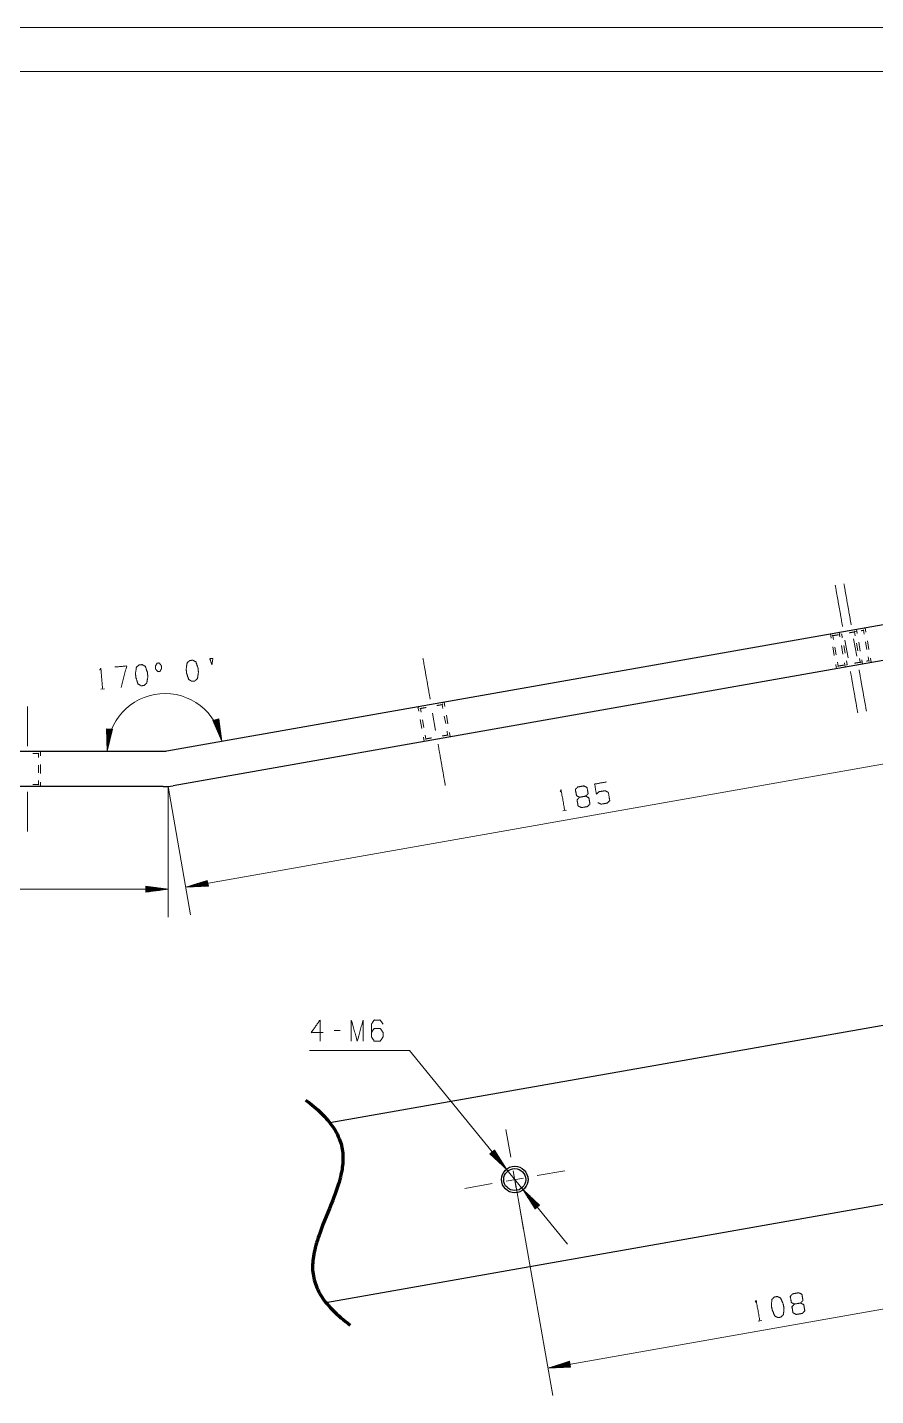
# Model space of a CAD drawing. Header units: millimetres. Extents: x 0 to 420, y 0 to 297.
# Drawn here: x 227.1 to 323.3, y 141.9 to 297 of the extents above; entities that cross this region are included whole.
import ezdxf

# ---------------------------------------------------------------- set-up
doc = ezdxf.new("R2010")
doc.units = ezdxf.units.MM
doc.layers.add('1', color=7, linetype='Continuous', true_color=0xffffff)

msp = doc.modelspace()

# ---------------------------------------------------------------- linework, layer by layer
at = {"layer": '1', "color": 132, "linetype": 'Continuous', "lineweight": 18}
for p, q in [((420, 297), (0, 297)), ((415, 292), (25, 292))]:
    msp.add_line(p, q, dxfattribs=at)
at = {"layer": '1', "color": 30, "linetype": 'Continuous', "lineweight": 25}
for p, q in [((242.89, 214.97), (328.5, 230.06)), ((329.2, 226.13), (243.59, 211.03)), ((173.07, 214.93), (242.46, 214.93)), ((242.46, 210.93), (173.07, 210.93)), ((261.37, 172.84), (341.19, 186.91)), ((260.93, 152.45), (339.74, 166.35))]:
    msp.add_line(p, q, dxfattribs=at)
at = {"layer": '1', "color": 43, "linetype": 'Continuous', "lineweight": 18}
for p, q in [((318.25, 227.75), (318.16, 228.24)), ((318.16, 228.24), (318.24, 228.19)), ((318.38, 228.09), (318.45, 228.04)), ((318.45, 228.04), (318.53, 227.61)), ((319.23, 227.92), (319.15, 228.42)), ((319.15, 228.42), (319.22, 228.36)), ((319.36, 228.26), (319.44, 228.21)), ((319.44, 228.21), (319.51, 227.78)), ((320.91, 228.47), (320.97, 228.55)), ((320.91, 228.47), (321.16, 228.52)), ((320.99, 228.04), (320.91, 228.47)), ((321.07, 228.69), (321.12, 228.76)), ((321.2, 228.27), (321.12, 228.76)), ((321.9, 228.65), (321.95, 228.72)), ((321.98, 228.22), (321.9, 228.65)), ((322.05, 228.86), (322.1, 228.94)), ((322.19, 228.44), (322.1, 228.94)), ((318.6, 225.78), (318.42, 226.76)), ((318.68, 226.75), (318.83, 225.88)), ((319.58, 225.95), (319.41, 226.94)), ((319.67, 226.92), (319.82, 226.06)), ((321.29, 226.32), (321.14, 227.18)), ((321.55, 226.3), (321.38, 227.29)), ((322.28, 226.49), (322.13, 227.35)), ((322.54, 226.47), (322.36, 227.46)), ((318.98, 225.02), (319.06, 224.59)), ((319.84, 224.48), (319.76, 224.97)), ((319.97, 225.2), (320.05, 224.77)), ((321.52, 225.03), (321.45, 225.46)), ((321.77, 225.07), (321.52, 225.03)), ((321.52, 225.03), (321.52, 225.03)), ((321.59, 224.98), (321.52, 225.03)), ((321.52, 225.02), (321.52, 225.02)), ((321.81, 224.82), (321.73, 225.32)), ((322.51, 225.2), (322.43, 225.63)), ((322.5, 225.2), (322.5, 225.2)), ((322.51, 225.2), (322.51, 225.2)), ((322.58, 225.15), (322.51, 225.2)), ((322.8, 225), (322.71, 225.49)), ((322.8, 225), (322.72, 225.05)), ((318.86, 224.3), (318.77, 224.79)), ((318.91, 224.37), (318.86, 224.3)), ((319.06, 224.59), (319.01, 224.52)), ((319.89, 224.55), (319.84, 224.48)), ((320.05, 224.77), (319.99, 224.69)), ((321.81, 224.82), (321.74, 224.87)), ((274.14, 220.22), (274.19, 220.3)), ((274.29, 220.44), (274.34, 220.51)), ((274.34, 220.51), (274.43, 220.02)), ((271.38, 219.99), (271.47, 219.5)), ((271.38, 219.99), (271.46, 219.94)), ((271.6, 219.84), (271.67, 219.79)), ((271.67, 219.79), (271.75, 219.36)), ((274.21, 219.79), (274.14, 220.22)), ((274.52, 218.07), (274.36, 218.93)), ((274.6, 219.04), (274.77, 218.05)), ((271.64, 218.52), (271.82, 217.53)), ((271.9, 218.5), (272.05, 217.64)), ((274.74, 216.78), (274.67, 217.21)), ((271.99, 216.55), (272.08, 216.05)), ((272.13, 216.13), (272.08, 216.05)), ((272.21, 216.77), (272.28, 216.34)), ((272.28, 216.34), (272.23, 216.27)), ((274.74, 216.78), (274.74, 216.78)), ((274.74, 216.78), (274.74, 216.78)), ((274.82, 216.73), (274.74, 216.78)), ((274.95, 217.07), (275.03, 216.57)), ((275.03, 216.57), (274.96, 216.63)), ((228.32, 214.68), (228.38, 214.74)), ((228.32, 214.24), (228.32, 214.68)), ((228.5, 214.87), (228.57, 214.93)), ((228.57, 214.93), (228.57, 214.43)), ((228.32, 212.49), (228.32, 213.37)), ((228.57, 213.43), (228.57, 212.43)), ((228.31, 211.18), (228.31, 211.18)), ((228.32, 211.18), (228.31, 211.18)), ((228.32, 211.18), (228.32, 211.62)), ((228.38, 211.12), (228.32, 211.18)), ((228.57, 210.93), (228.5, 210.99)), ((228.57, 211.43), (228.57, 210.93))]:
    msp.add_line(p, q, dxfattribs=at)
at = {"layer": '1', "color": 252, "linetype": 'Continuous', "lineweight": 18}
for p, q in [((320.16, 225.54), (319.81, 227.52)), ((321.15, 225.72), (320.8, 227.69)), ((273.03, 219.27), (273.38, 217.3)), ((281.91, 168.94), (281.36, 172.07)), ((283.35, 166.56), (281.37, 166.21)), ((282.53, 165.4), (282.19, 167.38)), ((284.91, 166.84), (288.04, 167.39)), ((279.81, 165.94), (276.68, 165.39)), ((282.81, 163.84), (283.36, 160.71))]:
    msp.add_line(p, q, dxfattribs=at)
at = {"layer": '1', "color": 95, "linetype": 'Continuous', "lineweight": 18}
for p, q in [((235.39, 221.96), (235.82, 222)), ((287.82, 208.18), (288.23, 208.25)), ((262.55, 183.29), (261.87, 183.29)), ((309.95, 150.33), (310.37, 150.4))]:
    msp.add_line(p, q, dxfattribs=at)
at = {"layer": '1', "color": 13, "linetype": 'Continuous', "lineweight": 18}
for p, q in [((236.04, 217.49), (236.04, 217.46)), ((236.04, 217.49), (236.04, 217.46)), ((236.04, 217.49), (236.13, 214.93)), ((236.71, 217.43), (236.04, 217.49)), ((236.09, 217.49), (236.05, 217.07)), ((236.15, 217.48), (236.07, 216.68)), ((236.2, 217.48), (236.08, 216.29)), ((236.25, 217.47), (236.1, 215.9)), ((236.3, 217.47), (236.11, 215.51)), ((236.35, 217.46), (236.12, 215.13)), ((236.13, 214.93), (236.71, 217.43)), ((236.4, 217.46), (236.17, 215.12)), ((236.45, 217.45), (236.26, 215.5)), ((236.5, 217.45), (236.35, 215.88)), ((236.55, 217.44), (236.44, 216.26)), ((236.6, 217.44), (236.52, 216.64)), ((236.65, 217.43), (236.61, 217.02)), ((236.7, 217.43), (236.7, 217.4)), ((236.7, 217.43), (236.7, 217.4)), ((248.77, 218.61), (248.12, 218.43)), ((248.12, 218.43), (249.13, 216.07)), ((248.13, 218.43), (248.14, 218.4)), ((248.13, 218.43), (248.14, 218.4)), ((248.18, 218.44), (248.29, 218.04)), ((248.23, 218.45), (248.44, 217.68)), ((248.28, 218.47), (248.59, 217.32)), ((248.32, 218.48), (248.75, 216.96)), ((248.37, 218.5), (248.9, 216.61)), ((248.42, 218.51), (249.05, 216.25)), ((248.47, 218.52), (249.1, 216.26)), ((248.52, 218.54), (249.04, 216.65)), ((248.57, 218.55), (248.99, 217.03)), ((248.62, 218.56), (248.94, 217.42)), ((248.67, 218.58), (248.88, 217.8)), ((248.72, 218.59), (248.83, 218.19)), ((249.13, 216.07), (248.77, 218.61)), ((248.77, 218.6), (248.77, 218.57)), ((248.77, 218.6), (248.77, 218.57)), ((245.04, 199.53), (336.13, 215.59)), ((243.03, 210.93), (245.59, 196.4)), ((243.03, 210.93), (243.03, 196.13)), ((247.48, 200.3), (245.04, 199.53)), ((247.52, 200.09), (245.97, 199.82)), ((247.51, 200.14), (246.34, 199.94)), ((247.5, 200.19), (246.71, 200.05)), ((247.49, 200.24), (247.08, 200.17)), ((247.48, 200.29), (247.45, 200.29)), ((247.48, 200.29), (247.45, 200.29)), ((247.6, 199.64), (247.48, 200.3)), ((150.53, 199.3), (243.03, 199.3)), ((240.49, 199.64), (240.49, 198.97)), ((243.03, 199.3), (240.49, 199.64)), ((240.49, 199.63), (240.52, 199.63)), ((240.49, 199.63), (240.52, 199.63)), ((240.49, 199.58), (240.9, 199.58)), ((240.49, 199.53), (241.29, 199.53)), ((240.49, 199.48), (241.68, 199.48)), ((240.49, 199.43), (242.06, 199.43)), ((240.49, 199.38), (242.45, 199.38)), ((240.49, 199.33), (242.83, 199.33)), ((240.49, 198.97), (243.03, 199.3)), ((240.49, 199.28), (242.83, 199.28)), ((240.49, 199.23), (242.45, 199.23)), ((240.49, 199.17), (242.06, 199.17)), ((240.49, 199.12), (241.68, 199.12)), ((240.49, 199.07), (241.29, 199.07)), ((240.49, 199.02), (240.9, 199.02)), ((240.49, 198.97), (240.52, 198.97)), ((240.49, 198.97), (240.52, 198.97)), ((245.04, 199.53), (247.6, 199.64)), ((247.54, 199.99), (245.22, 199.58)), ((247.54, 199.94), (245.23, 199.53)), ((247.53, 200.04), (245.6, 199.7)), ((247.55, 199.89), (245.62, 199.55)), ((247.56, 199.84), (246.01, 199.57)), ((247.57, 199.79), (246.4, 199.59)), ((247.58, 199.74), (246.79, 199.6)), ((247.59, 199.69), (247.18, 199.62)), ((247.6, 199.64), (247.57, 199.64)), ((247.6, 199.64), (247.57, 199.64)), ((270.41, 181), (259.09, 181)), ((288.33, 159.08), (270.41, 181)), ((280.06, 169.73), (279.54, 169.3)), ((279.54, 169.3), (281.41, 167.55)), ((279.55, 169.31), (279.57, 169.28)), ((279.55, 169.31), (279.57, 169.28)), ((279.59, 169.34), (279.85, 169.02)), ((279.63, 169.37), (280.13, 168.75)), ((279.67, 169.4), (280.42, 168.48)), ((279.7, 169.43), (280.7, 168.22)), ((279.74, 169.47), (280.99, 167.95)), ((279.78, 169.5), (281.27, 167.68)), ((279.82, 169.53), (281.31, 167.71)), ((279.86, 169.56), (281.1, 168.05)), ((279.9, 169.6), (280.9, 168.38)), ((279.94, 169.63), (280.69, 168.71)), ((279.98, 169.66), (280.49, 169.04)), ((280.02, 169.69), (280.28, 169.37)), ((281.41, 167.55), (280.06, 169.73)), ((280.06, 169.72), (280.08, 169.7)), ((280.06, 169.72), (280.08, 169.7)), ((282.36, 166.39), (286.68, 141.89)), ((285.18, 163.47), (283.31, 165.23)), ((283.31, 165.23), (284.66, 163.05)), ((284.9, 163.24), (283.41, 165.06)), ((284.94, 163.28), (283.45, 165.09)), ((284.86, 163.21), (283.62, 164.73)), ((284.98, 163.31), (283.73, 164.83)), ((285.02, 163.34), (284.02, 164.56)), ((284.82, 163.18), (283.82, 164.4)), ((284.78, 163.15), (284.03, 164.07)), ((284.74, 163.11), (284.23, 163.74)), ((285.05, 163.37), (284.3, 164.29)), ((284.7, 163.08), (284.44, 163.41)), ((285.09, 163.4), (284.59, 164.03)), ((284.66, 163.05), (284.64, 163.08)), ((284.66, 163.05), (284.64, 163.08)), ((284.66, 163.05), (285.18, 163.47)), ((285.13, 163.44), (284.87, 163.76)), ((285.17, 163.47), (285.15, 163.49)), ((285.17, 163.47), (285.15, 163.49)), ((286.13, 145.02), (339.31, 154.39)), ((288.57, 145.79), (286.13, 145.02)), ((286.13, 145.02), (288.69, 145.13)), ((288.62, 145.48), (286.31, 145.08)), ((288.63, 145.43), (286.32, 145.03)), ((288.62, 145.53), (286.68, 145.19)), ((288.64, 145.38), (286.71, 145.04)), ((288.61, 145.58), (287.06, 145.31)), ((288.65, 145.33), (287.1, 145.06)), ((288.6, 145.63), (287.43, 145.43)), ((288.66, 145.28), (287.49, 145.08)), ((288.59, 145.68), (287.8, 145.54)), ((288.67, 145.23), (287.88, 145.09)), ((288.58, 145.73), (288.17, 145.66)), ((288.68, 145.18), (288.27, 145.11)), ((288.57, 145.78), (288.54, 145.78)), ((288.57, 145.78), (288.54, 145.78)), ((288.69, 145.13), (288.57, 145.79)), ((288.69, 145.13), (288.66, 145.13)), ((288.69, 145.13), (288.66, 145.13))]:
    msp.add_line(p, q, dxfattribs=at)
at = {"layer": '1', "color": 6, "linetype": 'Continuous', "lineweight": 70}
for p, q in [((258.61, 175.4), (258.86, 175.22)), ((258.86, 175.22), (259.1, 175.03)), ((259.1, 175.03), (259.34, 174.85)), ((259.34, 174.85), (259.57, 174.66)), ((259.57, 174.66), (259.79, 174.47)), ((259.79, 174.47), (260, 174.28)), ((260, 174.28), (260.21, 174.1)), ((260.21, 174.1), (260.4, 173.91)), ((260.4, 173.91), (260.6, 173.72)), ((260.6, 173.72), (260.78, 173.52)), ((260.78, 173.52), (260.96, 173.32)), ((260.96, 173.32), (261.14, 173.12)), ((261.14, 173.12), (261.3, 172.92)), ((261.3, 172.92), (261.46, 172.72)), ((261.46, 172.72), (261.61, 172.52)), ((261.61, 172.52), (261.75, 172.31)), ((261.75, 172.31), (261.89, 172.11)), ((261.89, 172.11), (262.02, 171.9)), ((262.02, 171.9), (262.13, 171.69)), ((262.13, 171.69), (262.24, 171.48)), ((262.24, 171.48), (262.34, 171.26)), ((262.34, 171.26), (262.44, 171.05)), ((262.44, 171.05), (262.52, 170.83)), ((262.52, 170.83), (262.59, 170.63)), ((262.59, 170.63), (262.65, 170.43)), ((262.65, 170.43), (262.71, 170.23)), ((262.71, 170.23), (262.75, 170.02)), ((262.75, 170.02), (262.79, 169.82)), ((262.79, 169.82), (262.82, 169.61)), ((262.82, 169.61), (262.85, 169.38)), ((262.85, 169.38), (262.87, 169.15)), ((262.87, 169.15), (262.87, 168.92)), ((262.79, 167.75), (262.76, 167.52)), ((262.82, 167.99), (262.79, 167.75)), ((262.85, 168.22), (262.82, 167.99)), ((262.86, 168.45), (262.85, 168.22)), ((262.87, 168.69), (262.86, 168.45)), ((262.87, 168.92), (262.87, 168.69)), ((262.42, 166.09), (262.33, 165.8)), ((262.5, 166.38), (262.42, 166.09)), ((262.58, 166.66), (262.5, 166.38)), ((262.64, 166.95), (262.58, 166.66)), ((262.7, 167.23), (262.64, 166.95)), ((262.76, 167.52), (262.7, 167.23)), ((261.98, 164.75), (261.84, 164.4)), ((262.1, 165.1), (261.98, 164.75)), ((262.22, 165.45), (262.1, 165.1)), ((262.33, 165.8), (262.22, 165.45)), ((261.34, 163.11), (261.15, 162.65)), ((261.53, 163.58), (261.34, 163.11)), ((261.71, 164.04), (261.53, 163.58)), ((261.84, 164.4), (261.71, 164.04)), ((260.78, 161.74), (260.6, 161.29)), ((260.97, 162.2), (260.78, 161.74)), ((261.15, 162.65), (260.97, 162.2)), ((260.07, 159.81), (259.97, 159.52)), ((260.16, 160.1), (260.07, 159.81)), ((260.27, 160.39), (260.16, 160.1)), ((260.43, 160.84), (260.27, 160.39)), ((260.6, 161.29), (260.43, 160.84)), ((259.67, 158.41), (259.61, 158.16)), ((259.73, 158.65), (259.67, 158.41)), ((259.8, 158.94), (259.73, 158.65)), ((259.88, 159.23), (259.8, 158.94)), ((259.97, 159.52), (259.88, 159.23)), ((259.43, 156.75), (259.42, 156.53)), ((259.44, 156.96), (259.43, 156.75)), ((259.46, 157.2), (259.44, 156.96)), ((259.49, 157.44), (259.46, 157.2)), ((259.53, 157.68), (259.49, 157.44)), ((259.57, 157.92), (259.53, 157.68)), ((259.61, 158.16), (259.57, 157.92)), ((259.42, 156.53), (259.43, 156.32)), ((259.43, 156.32), (259.43, 156.11)), ((259.43, 156.11), (259.45, 155.9)), ((259.45, 155.9), (259.47, 155.69)), ((259.47, 155.69), (259.51, 155.46)), ((259.51, 155.46), (259.55, 155.24)), ((259.55, 155.24), (259.6, 155.01)), ((259.6, 155.01), (259.67, 154.79)), ((259.67, 154.79), (259.74, 154.57)), ((259.74, 154.57), (259.82, 154.36)), ((259.82, 154.36), (259.9, 154.15)), ((259.9, 154.15), (260, 153.94)), ((260, 153.94), (260.1, 153.73)), ((260.1, 153.73), (260.21, 153.52)), ((260.21, 153.52), (260.33, 153.31)), ((260.33, 153.31), (260.46, 153.1)), ((260.46, 153.1), (260.6, 152.9)), ((260.6, 152.9), (260.75, 152.69)), ((260.75, 152.69), (260.9, 152.49)), ((260.9, 152.49), (261.06, 152.29)), ((261.06, 152.29), (261.23, 152.09)), ((261.23, 152.09), (261.41, 151.89)), ((261.41, 151.89), (261.59, 151.69)), ((261.59, 151.69), (261.78, 151.5)), ((261.78, 151.5), (261.98, 151.31)), ((261.98, 151.31), (262.18, 151.11)), ((262.18, 151.11), (262.4, 150.92)), ((262.4, 150.92), (262.64, 150.71)), ((262.64, 150.71), (262.89, 150.51)), ((262.89, 150.51), (263.15, 150.3)), ((263.15, 150.3), (263.41, 150.1)), ((263.41, 150.1), (263.68, 149.89))]:
    msp.add_line(p, q, dxfattribs=at)
at = {"layer": '1', "color": 30, "linetype": 'Continuous', "lineweight": 25}
for radius in [1.5, 1.25]:
    msp.add_circle((282.36, 166.39), radius, dxfattribs=at)
at = {"layer": '1', "color": 13, "linetype": 'Continuous', "lineweight": 18}
for centre, radius, start, end in [((242.68, 214.93), 6.55, 10, 180), ((282.36, 166.39), 1.5, 64.5525, 75), ((282.36, 166.39), 1.5, 345, 13.9766)]:
    msp.add_arc(centre, radius, start, end, dxfattribs=at)
at = {"layer": '1', "color": 30, "linetype": 'Continuous', "lineweight": 25}
for radius in [2.5, 6.5]:
    msp.add_arc((242.46, 217.43), radius, 270, 280, dxfattribs=at)
at = {"layer": '1', "color": 30, "linetype": 'Continuous', "lineweight": 13}
msp.add_arc((282.36, 166.39), 1.5, 75, 345, dxfattribs=at)
at = {"layer": '1', "color": 252, "linetype": 'Continuous', "lineweight": 18}
for points, knots in [([(319.54, 229.08), (319.27, 230.63), (318.71, 233.75)], [0, 0, 0.330516, 1, 1]), ([(320.52, 229.26), (320.25, 230.8), (319.7, 233.93)], [0, 0, 0.330516, 1, 1]), ([(271.94, 225.51), (272.49, 222.38), (272.76, 220.84)], [0, 0, 0.669489, 1, 1]), ([(321.26, 219.31), (320.71, 222.44), (320.44, 223.98)], [0, 0, 0.669489, 1, 1]), ([(322.25, 219.48), (321.69, 222.61), (321.42, 224.15)], [0, 0, 0.669489, 1, 1]), ([(227.07, 220.03), (227.07, 218.44), (227.07, 215.52)], [0, 0, 0.351985, 1, 1]), ([(273.66, 215.73), (273.93, 214.19), (274.48, 211.06)], [0, 0, 0.330511, 1, 1]), ([(227.07, 210.34), (227.07, 209.01), (227.07, 205.83)], [0, 0, 0.29603, 1, 1])]:
    msp.add_open_spline(points, degree=1, knots=knots, dxfattribs=at)
at = {"layer": '1', "color": 43, "linetype": 'Continuous', "lineweight": 18}
for points, knots in [([(318.45, 228.04), (318.57, 228.06), (319.07, 228.15)], [0, 0, 0.198104, 1, 1]), ([(320.3, 228.36), (320.45, 228.39), (320.91, 228.47)], [0, 0, 0.246905, 1, 1]), ([(321.52, 225.02), (321.35, 225), (320.9, 224.92)], [0, 0, 0.272908, 1, 1]), ([(319.67, 224.7), (319.17, 224.61), (319.06, 224.59)], [0, 0, 0.814248, 1, 1]), ([(271.67, 219.79), (272.14, 219.87), (272.29, 219.9)], [0, 0, 0.753002, 1, 1]), ([(273.52, 220.12), (274.01, 220.2), (274.14, 220.22)], [0, 0, 0.80189, 1, 1]), ([(272.9, 216.45), (272.72, 216.42), (272.28, 216.34)], [0, 0, 0.291349, 1, 1]), ([(274.74, 216.78), (274.21, 216.68), (274.12, 216.67)], [0, 0, 0.864798, 1, 1]), ([(227.69, 214.68), (228.19, 214.68), (228.32, 214.68)], [0, 0, 0.801892, 1, 1]), ([(228.31, 211.18), (228.14, 211.18), (227.69, 211.18)], [0, 0, 0.27182, 1, 1])]:
    msp.add_open_spline(points, degree=1, knots=knots, dxfattribs=at)
for points in [[(321.65, 228.6), (321.9, 228.65)], [(322.5, 225.2), (322.26, 225.16)]]:
    msp.add_open_spline(points, degree=1, dxfattribs=at)
at = {"layer": '1', "color": 95, "linetype": 'Continuous', "lineweight": 18}
for points, knots in [([(241.88, 223.96), (242.11, 223.98), (242.29, 224.32), (242.26, 224.65), (242.02, 224.95), (241.79, 224.93), (241.59, 224.59), (241.62, 224.26), (241.88, 223.96)], [0, 0, 0.085675, 0.230387, 0.351576, 0.496294, 0.581969, 0.73039, 0.851579, 1, 1]), ([(246.05, 222.9), (246.36, 223.17), (246.47, 223.89), (246.43, 224.36), (246.19, 225.07), (245.84, 225.26), (245.51, 225.23), (245.19, 224.98), (245.08, 224.24), (245.14, 223.77), (245.36, 223.09), (245.71, 222.87), (246.05, 222.9)], [0, 0, 0.067528, 0.183974, 0.260586, 0.380944, 0.446144, 0.500307, 0.565506, 0.685866, 0.76253, 0.87831, 0.945838, 1, 1]), ([(248.01, 224.75), (247.77, 225.43), (248.11, 225.46), (248.01, 224.75)], [0, 0, 0.406595, 0.595728, 1, 1]), ([(235.28, 224.14), (235.4, 224.35), (235.61, 221.98)], [0, 0, 0.093492, 1, 1]), ([(237.7, 222.16), (238.34, 224.6), (237, 224.49)], [0, 0, 0.652471, 1, 1]), ([(240.3, 222.39), (240.61, 222.67), (240.73, 223.38), (240.69, 223.86), (240.45, 224.56), (240.09, 224.76), (239.76, 224.73), (239.44, 224.48), (239.33, 223.74), (239.39, 223.27), (239.61, 222.58), (239.97, 222.36), (240.3, 222.39)], [0, 0, 0.067526, 0.183972, 0.260584, 0.380945, 0.446144, 0.500307, 0.565504, 0.685864, 0.762531, 0.878312, 0.945837, 1, 1]), ([(289.71, 209.73), (289.36, 209.9), (289.23, 210.61), (289.51, 210.89), (290.19, 211.01), (290.55, 210.84), (290.68, 210.13), (290.39, 209.85), (289.71, 209.73), (289.42, 209.43), (289.54, 208.74), (289.92, 208.55), (290.6, 208.67), (290.89, 208.95), (290.76, 209.66), (290.39, 209.85)], [0, 0, 0.047574, 0.136085, 0.183658, 0.267815, 0.317164, 0.405675, 0.455027, 0.539182, 0.590296, 0.675755, 0.726868, 0.811023, 0.860375, 0.948887, 1, 1]), ([(291.79, 209.11), (292.16, 208.94), (292.84, 209.06), (293.13, 209.34), (292.97, 210.28), (292.59, 210.47), (291.91, 210.35), (291.62, 210.07), (291.42, 211.22), (292.76, 211.46)], [0, 0, 0.062228, 0.168341, 0.230571, 0.376816, 0.441266, 0.54738, 0.609609, 0.790489, 1, 1]), ([(287.51, 210.33), (287.61, 210.55), (288.03, 208.21)], [0, 0, 0.093488, 1, 1]), ([(260.61, 183.04), (259.26, 183.04), (260.27, 184.47), (260.27, 182.09)], [0, 0, 0.24587, 0.565296, 1, 1]), ([(263.81, 182.09), (263.81, 184.47), (264.49, 182.09), (265.16, 184.47), (265.16, 182.09)], [0, 0, 0.245192, 0.5, 0.754808, 1, 1]), ([(266.09, 183.04), (266.41, 183.52), (267.1, 183.52), (267.43, 183.04), (267.43, 182.57), (267.1, 182.09), (266.41, 182.09), (266.09, 182.57), (266.09, 183.99), (266.41, 184.47), (267.1, 184.47), (267.43, 183.99)], [0, 0, 0.076962, 0.16976, 0.248072, 0.312019, 0.390331, 0.483129, 0.560091, 0.751928, 0.82889, 0.921688, 1, 1]), ([(309.64, 152.48), (309.74, 152.7), (310.16, 150.36)], [0, 0, 0.093491, 1, 1]), ([(312.56, 150.79), (312.84, 151.09), (312.9, 151.81), (312.81, 152.28), (312.51, 152.96), (312.14, 153.13), (311.81, 153.07), (311.52, 152.79), (311.47, 152.04), (311.57, 151.58), (311.85, 150.92), (312.22, 150.73), (312.56, 150.79)], [0, 0, 0.067526, 0.183972, 0.260584, 0.380945, 0.44614, 0.500306, 0.565504, 0.685864, 0.762529, 0.878311, 0.945837, 1, 1]), ([(314.08, 152.27), (313.73, 152.44), (313.61, 153.15), (313.88, 153.43), (314.56, 153.55), (314.93, 153.39), (315.05, 152.67), (314.76, 152.39), (314.08, 152.27), (313.8, 151.97), (313.92, 151.28), (314.29, 151.09), (314.97, 151.21), (315.26, 151.49), (315.14, 152.21), (314.76, 152.39)], [0, 0, 0.047574, 0.136085, 0.183657, 0.267815, 0.317164, 0.405677, 0.455028, 0.539183, 0.590296, 0.675756, 0.726868, 0.811023, 0.860375, 0.948887, 1, 1])]:
    msp.add_open_spline(points, degree=1, knots=knots, dxfattribs=at)

doc.saveas('drawing.dxf')
